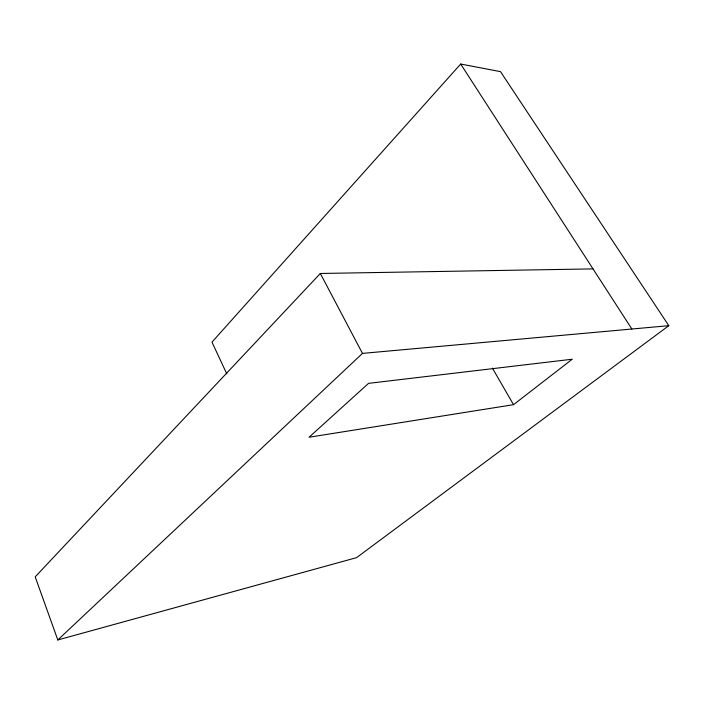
<?xml version="1.0" encoding="UTF-8"?>
<svg xmlns="http://www.w3.org/2000/svg" width="704" height="704" viewBox="0 0 704 704"><rect width="100%" height="100%" fill="white"/><g stroke="black" fill="none" stroke-linecap="round" stroke-linejoin="round"><path stroke-width="1.06" d="M593.023 268.893L320.329 273.478L35.2 576.849L57.807 639.962L356.558 557.656L668.8 325.679L500.5 71.641L460.68 64.038L211.974 342.135L226.838 373.947M57.807 639.962L362.472 353.39L668.8 325.679M513.524 404.677L572.229 359.225L368.562 383.354L309.056 437.237L513.524 404.677L492.395 368.122M460.68 64.038L631.866 329.023M320.329 273.478L362.472 353.39"/></g></svg>
